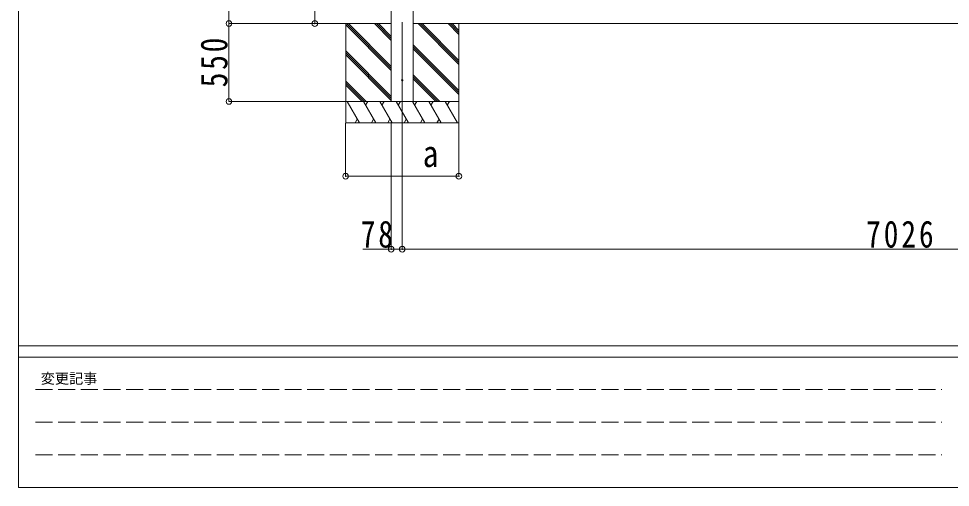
# Model space of a CAD drawing. Units: millimetres at full size, sheet at 1:40. Extents: x -11181 to 11305, y -7804 to 7716.
# Drawn here: x -11181 to -4596, y -7804 to -4494 of the extents above; entities that cross this region are included whole.
import ezdxf
from ezdxf.enums import TextEntityAlignment as Align

# ---------------------------------------------------------------- set-up
doc = ezdxf.new("R2010")
doc.units = ezdxf.units.MM
doc.header["$LTSCALE"] = 40
doc.header["$PDMODE"] = 32
doc.header["$PDSIZE"] = 40
doc.linetypes.add('DASHED3', pattern=[4, 3, -1])
for name, color, linetype, lineweight in [('0-0_0', 7, 'Continuous', 9), ('0-1_本体', 4, 'Continuous', 9), ('0-2_部品', 7, 'Continuous', 9), ('0-8_PARTS2', 2, 'Continuous', 9), ('0-A_寸法', 6, 'Continuous', 9), ('F-0_240', 7, 'Continuous', 9)]:
    doc.layers.add(name, color=color, linetype=linetype, lineweight=lineweight)
doc.styles.add('ＭＳ ゴシック', font='')
doc.styles.get('ＭＳ ゴシック').set_extended_font_data('MS Gothic')

msp = doc.modelspace()

# ---------------------------------------------------------------- linework, layer by layer
at = {"layer": '0-0_0'}
for p, q in [((-8547.46, -4528.76), (-8946.13, -4528.76)), ((-8869.21, -4528.76), (-8869.21, -5228.76)), ((-8546.96, -4860.52), (-8869.21, -4538.28)), ((-8546.96, -4846.38), (-8864.57, -4528.77)), ((-8546.96, -4832.24), (-8850.43, -4528.77)), ((-8546.96, -4648.39), (-8666.59, -4528.76)), ((-8546.96, -4634.25), (-8652.45, -4528.76)), ((-8546.96, -4620.11), (-8638.31, -4528.76)), ((-8391.46, -4528.76), (-1522.49, -4528.76)), ((-8069.21, -4817.77), (-8358.22, -4528.76)), ((-8069.21, -4803.63), (-8344.08, -4528.76)), ((-8069.21, -4789.49), (-8329.94, -4528.76)), ((-8069.21, -4605.64), (-8146.09, -4528.76)), ((-8069.21, -4591.5), (-8131.95, -4528.76)), ((-8117.8, -4528.77), (-8117.81, -4528.76)), ((-8069.21, -4577.36), (-8117.79, -4528.78)), ((-8069.21, -4528.76), (-8069.21, -5228.76)), ((-8546.96, -5044.37), (-8869.21, -4722.12)), ((-8546.96, -5058.51), (-8869.21, -4736.27)), ((-8069.21, -5001.62), (-8391.46, -4679.37)), ((-8069.21, -5015.76), (-8391.46, -4693.52)), ((-8069.21, -5029.91), (-8391.46, -4707.66)), ((-8546.96, -5072.66), (-8869.21, -4750.41)), ((-8724.7, -5078.76), (-8869.21, -4934.26)), ((-8204.2, -5078.76), (-8391.46, -4891.51)), ((-8218.34, -5078.76), (-8391.46, -4905.65)), ((-8232.48, -5078.76), (-8391.46, -4919.79)), ((-8738.84, -5078.76), (-8869.21, -4948.4)), ((-8752.98, -5078.76), (-8869.21, -4962.54)), ((-8869.21, -5078.76), (-8069.21, -5078.76)), ((-8772.32, -5228.76), (-8858.92, -5078.76)), ((-8656.85, -5228.76), (-8743.45, -5078.76)), ((-8713.45, -5078.76), (-8728.45, -5104.74)), ((-8541.38, -5228.76), (-8627.98, -5078.76)), ((-8612.98, -5104.74), (-8597.98, -5078.76)), ((-8425.91, -5228.76), (-8512.51, -5078.76)), ((-8497.51, -5104.74), (-8482.51, -5078.76)), ((-8310.44, -5228.76), (-8397.04, -5078.76)), ((-8382.04, -5104.75), (-8367.04, -5078.76)), ((-8194.97, -5228.76), (-8281.57, -5078.76)), ((-8266.57, -5104.75), (-8251.57, -5078.76)), ((-8079.5, -5228.76), (-8166.1, -5078.76)), ((-8151.1, -5104.74), (-8136.1, -5078.76)), ((-8069.21, -5228.76), (-8869.21, -5228.76)), ((-8787.32, -5202.78), (-8802.32, -5228.76)), ((-8671.85, -5202.78), (-8686.85, -5228.76)), ((-8556.38, -5202.78), (-8571.38, -5228.76)), ((-8440.91, -5202.78), (-8455.91, -5228.76)), ((-8325.44, -5202.78), (-8340.44, -5228.76)), ((-8209.97, -5202.78), (-8224.97, -5228.76))]:
    msp.add_line(p, q, dxfattribs=at)
at = {"layer": '0-1_本体'}
for p, q in [((-8547.62, -2237.73), (-8547.62, -5078.76)), ((-8391.62, -2198.76), (-8391.62, -5078.76))]:
    msp.add_line(p, q, dxfattribs=at)
at = {"layer": '0-2_部品', "color": 4}
msp.add_circle((-8469.71, -4928.76), 4.5, dxfattribs=at)
msp.add_circle((-8469.71, -4928.76), 4.5, dxfattribs=at)
at = {"layer": '0-8_PARTS2'}
msp.add_line((-8469.71, -4519.55), (-8469.71, -5369.8), dxfattribs=at)
at = {"layer": '0-A_寸法'}
for p, q in [((-9694.13, -4528.76), (-9694.13, -2222.01)), ((-9087.9, -4528.76), (-9087.9, -2328.76)), ((-9694.13, -4528.76), (-9087.9, -4528.76)), ((-9694.13, -5078.76), (-9694.13, -4528.76)), ((-9087.9, -4528.76), (-8645.04, -4528.76)), ((-9694.13, -5078.76), (-8869.21, -5078.76)), ((-8869.62, -5606.65), (-8869.62, -5232.25)), ((-8547.62, -6121.64), (-8547.62, -5232.25)), ((-8469.62, -6121.64), (-8469.62, -5232.25)), ((-8069.62, -5606.65), (-8069.62, -5232.25)), ((-8869.62, -5606.65), (-8069.62, -5606.65)), ((-8547.62, -6121.64), (-8747.62, -6121.64)), ((-8469.62, -6121.64), (-8547.62, -6121.64)), ((-8469.62, -6121.64), (-1443.62, -6121.64))]:
    msp.add_line(p, q, dxfattribs=at)
for p in [(-9694.13, -4528.76), (-9087.9, -4528.76), (-9694.13, -5078.76), (-8869.62, -5606.65), (-8069.62, -5606.65), (-8547.62, -6121.64), (-8469.62, -6121.64)]:
    msp.add_point(p, dxfattribs=at)
at = {"layer": 'F-0_240', "color": 5}
for p, q in [((-11180.61, 7716.46), (-11180.61, -7803.54)), ((-11180.61, -6803.54), (10739.39, -6803.54)), ((-11180.61, -6883.54), (7183.72, -6883.54)), ((-11180.61, -7803.54), (10739.39, -7803.54))]:
    msp.add_line(p, q, dxfattribs=at)
at = {"layer": 'F-0_240', "color": 4, "linetype": 'DASHED3'}
for p, q in [((-11060.61, -7113.54), (-4656.28, -7113.54)), ((-11060.61, -7343.54), (-4656.28, -7343.54)), ((-11060.61, -7573.54), (-4656.28, -7573.54))]:
    msp.add_line(p, q, dxfattribs=at)

# ---------------------------------------------------------------- texts
at = {"layer": '0-A_寸法', "color": 7, "style": 'ＭＳ ゴシック', "width": 0.85}
msp.add_text('a', height=190.6, dxfattribs=at).set_placement((-8324.62, -5598.65), align=Align.BOTTOM_LEFT)
at = {"layer": '0-A_寸法', "color": 7, "insert": (-9702.13, -4978.76), "char_height": 190.6, "attachment_point": 7, "rotation": 90, "style": 'ＭＳ ゴシック'}
msp.add_mtext('\\T1.19;\\W0.8;550', dxfattribs=at)
at = {"layer": '0-A_寸法', "color": 7, "char_height": 190.6, "attachment_point": 7, "style": 'ＭＳ ゴシック'}
for s, insert in [('\\T1.19;\\W0.8;78', (-8762.62, -6113.64)), ('\\T1.2;\\W0.8;7026', (-5191.62, -6113.64))]:
    msp.add_mtext(s, dxfattribs=dict(at, insert=insert))
at = {"layer": 'F-0_240', "style": 'ＭＳ ゴシック'}
msp.add_text('変更記事', height=73.31, dxfattribs=at).set_placement((-11024.31, -7093.54), align=Align.BOTTOM_LEFT)

doc.saveas('drawing.dxf')
